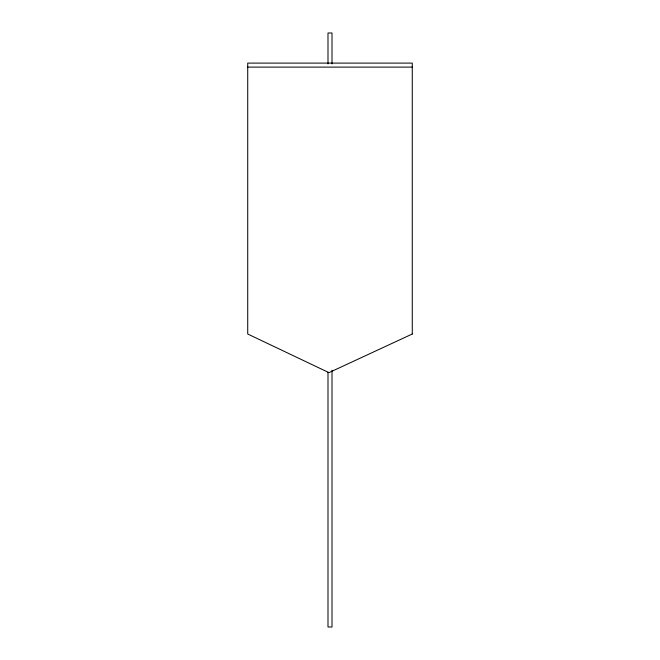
<?xml version="1.0" encoding="UTF-8"?>
<svg xmlns="http://www.w3.org/2000/svg" width="660" height="660" viewBox="0 0 660 660"><rect width="100%" height="100%" fill="white"/><g stroke="black" fill="none" stroke-linecap="round" stroke-linejoin="round"><path stroke-width="0.99" d="M247.723 67.114L412.277 67.114M332.005 63.938L332.005 33L327.995 33L327.995 63.938M332.005 370.219L332.005 627L327.995 627L327.995 372.281M412.277 334.01L328.96 372.644L247.723 334.01L247.723 63.104L412.277 63.104L412.277 334.01"/></g></svg>
